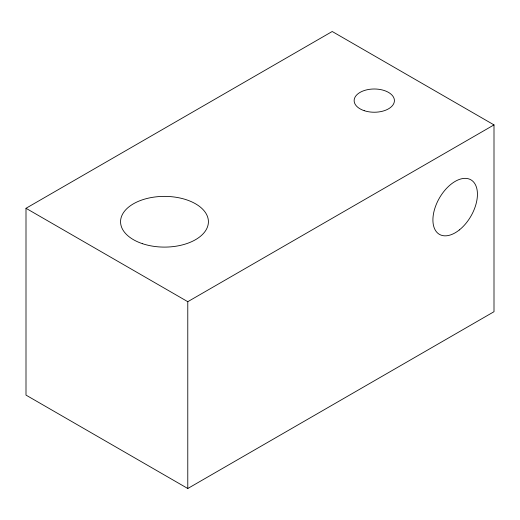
<?xml version="1.0" encoding="UTF-8"?>
<svg xmlns="http://www.w3.org/2000/svg" width="520" height="520" viewBox="0 0 520 520"><rect width="100%" height="100%" fill="white"/><g stroke="black" fill="none" stroke-linecap="round" stroke-linejoin="round"><path stroke-width="0.78" d="M26 208.292L332.221 31.499L494 124.898L494 311.708L187.779 488.501L26 395.103L26 208.292L187.779 301.691L494 124.898M187.779 301.691L187.779 488.501M142.519 243.705A43.927 25.363 0 0 0 208.41 221.741A43.927 25.363 0 0 0 142.519 199.778A43.927 25.363 0 0 0 142.519 243.705M459.329 229.951A31.48 18.174 -60 0 0 472.03 180.577A31.48 18.174 -60 0 0 434.154 210.763A31.48 18.174 -60 0 0 459.329 229.951M364.215 110.682A20.137 11.622 0 0 0 394.413 100.614A20.137 11.622 0 0 0 364.215 90.552A20.137 11.622 0 0 0 364.215 110.682"/></g></svg>
